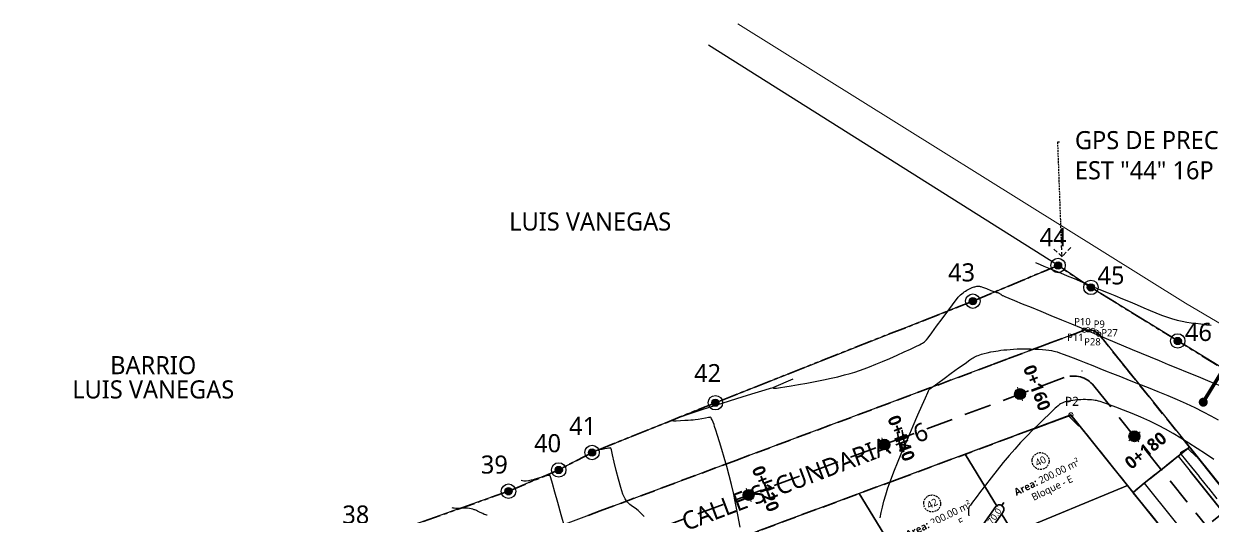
# Model space of a CAD drawing. Header units: millimetres. Extents: x 86 to 591881, y 99 to 1307229.
# Drawn here: x 590627.7 to 590791.8, y 1307161 to 1307229 of the extents above; entities that cross this region are included whole.
import ezdxf
from ezdxf import colors
from ezdxf.entities.mleader import LeaderData, LeaderLine
from ezdxf.enums import TextEntityAlignment as Align
from ezdxf.math import Vec2, Vec3

# ---------------------------------------------------------------- set-up
doc = ezdxf.new("R2010")
doc.units = ezdxf.units.MM
for name, pattern in [('CENTER2', [1.125, 0.75, -0.125, 0.125, -0.125]), ('DASHDOT', [1, 0.5, -0.25, 0, -0.25]), ('DASHED', [0.75, 0.5, -0.25]), ('DASHED2', [0.375, 0.25, -0.125]), ('HIDDEN', [0.375, 0.25, -0.125]), ('PHANTOM', [2.5, 1.25, -0.25, 0.25, -0.25, 0.25, -0.25])]:
    doc.linetypes.add(name, pattern=pattern)
for name, color, linetype in [('0_BLOQUES CARRETERA', 7, 'Continuous'), ('_BREAKLINES CORRIDOR', 7, 'Continuous'), ('_MOJONES', 1, 'Continuous'), ('_PUNTOS TOPOGRAFICOS', 1, 'Continuous'), ('C-PROP-LINE', 230, 'Continuous'), ('C-PROP-TEXT', 92, 'Continuous'), ('C-ROAD', 7, 'Continuous'), ('C-ROAD-CORR-BNDY', 1, 'CENTER2'), ('C-ROAD-MARK', 212, 'Continuous'), ('C-ROAD-SAMP-TEXT', 11, 'Continuous'), ('C-ROAD-STAN-MAJR', 11, 'Continuous'), ('C-TINN-BNDY', 110, 'Continuous'), ('C-TOPO-MAJR', 9, 'Continuous'), ('C-TOPO-MINR', 8, 'Continuous'), ('C-TOPO-MINR-N', 11, 'Continuous'), ('Perimetro', 7, 'Continuous'), ('Plano', 7, 'Continuous')]:
    doc.layers.add(name, color=color, linetype=linetype)
for name, color, linetype, lineweight in [('_BLOQUES', 9, 'Continuous', 20), ('_BORDILLOS Y CUNETAS', 252, 'Continuous', 20), ('_TEXTO', 3, 'Continuous', 25), ('COTAS', 40, 'Continuous', 5), ('CUADROS', 9, 'Continuous', 20)]:
    doc.layers.add(name, color=color, linetype=linetype, lineweight=lineweight)
doc.styles.add('COTAS', font='arial.ttf')
doc.styles.add('ST - ETIQUETAS', font='', dxfattribs={"height": 2.5})
doc.styles.get("Standard").update_dxf_attribs({"font": 'simplex.shx'})
doc.styles.get('ST - ETIQUETAS').set_extended_font_data('Roboto Thin')
doc.dimstyles.new('GenAng', dxfattribs={"dimscale": 0.5, "dimtxt": 2.5, "dimasz": 1.25, "dimexe": 0.18, "dimexo": 0.0625, "dimgap": 0.25, "dimtad": 0, "dimzin": 3, "dimdsep": 46, "dimtxsty": 'COTAS', "dimcen": 0.09, "dimse1": 1, "dimse2": 1, "dimaunit": 1, "dimadec": 3, "dimazin": 0, "dimtfac": 1, "dimtofl": 0, "dimtmove": 2, "dimatfit": 3, "dimfxl": 1, "dimtolj": 1, "dimtzin": 1, "dimarcsym": 0})

# ---------------------------------------------------------------- blocks, each defined once
blk = doc.blocks.new('_Open90')
at = {"color": 0, "linetype": 'ByBlock', "lineweight": -2}
for p, q in [((0, 0), (-1, 0)), ((-0.5, 0.5), (0, 0)), ((0, 0), (-0.5, -0.5))]:
    blk.add_line(p, q, dxfattribs=at)
blk = doc.blocks.new('*X1')
for p, q in [((69.629, 22.969), (69.871, 22.969)), ((69.5, 22.75), (70, 22.75)), ((69.502, 22.781), (69.998, 22.781)), ((69.502, 22.719), (69.998, 22.719)), ((69.508, 22.812), (69.992, 22.812)), ((69.508, 22.688), (69.992, 22.688)), ((69.518, 22.844), (69.982, 22.844)), ((69.518, 22.656), (69.982, 22.656)), ((69.533, 22.875), (69.967, 22.875)), ((69.533, 22.625), (69.967, 22.625)), ((69.555, 22.906), (69.945, 22.906)), ((69.555, 22.594), (69.945, 22.594)), ((69.585, 22.938), (69.915, 22.938)), ((69.585, 22.562), (69.915, 22.562)), ((69.629, 22.531), (69.871, 22.531))]:
    blk.add_line(p, q)
blk = doc.blocks.new('Drill Hole')
at = {"color": 0, "linetype": 'ByBlock', "lineweight": -2}
for radius in [0.05, 0.025]:
    blk.add_circle((0, 0), radius, dxfattribs=at)
at = {"color": 0, "linetype": 'ByBlock', "lineweight": -2, "xscale": 0.1000000000000227, "yscale": 0.1000000000000227, "zscale": 0.1000000000000227}
blk.add_blockref('*X1', (-6.975, -2.275), dxfattribs=at)
blk = doc.blocks.new('*U51', base_point=(590555.4584, 1307117.894, 460.616))
at = {"layer": '_PUNTOS TOPOGRAFICOS', "color": 2, "linetype": 'ByBlock', "lineweight": -2, "xscale": 20, "yscale": 20, "zscale": 20}
blk.add_blockref('Drill Hole', (590555.4584, 1307117.894, 460.616), dxfattribs=at)
blk = doc.blocks.new('*U83', base_point=(590706.2319, 1307169.71, 456.992))
at = {"layer": '_PUNTOS TOPOGRAFICOS', "color": 2, "linetype": 'ByBlock', "lineweight": -2, "xscale": 20, "yscale": 20, "zscale": 20}
blk.add_blockref('Drill Hole', (590706.2319, 1307169.71, 456.992), dxfattribs=at)
blk = doc.blocks.new('*U84', base_point=(590701.6334, 1307167.294, 457.227))
at = {"layer": '_PUNTOS TOPOGRAFICOS', "color": 2, "linetype": 'ByBlock', "lineweight": -2, "xscale": 20, "yscale": 20, "zscale": 20}
blk.add_blockref('Drill Hole', (590701.6334, 1307167.294, 457.227), dxfattribs=at)
blk = doc.blocks.new('*U87', base_point=(590694.6891, 1307164.347, 457.331))
at = {"layer": '_PUNTOS TOPOGRAFICOS', "color": 2, "linetype": 'ByBlock', "lineweight": -2, "xscale": 20, "yscale": 20, "zscale": 20}
blk.add_blockref('Drill Hole', (590694.6891, 1307164.347, 457.331), dxfattribs=at)
blk = doc.blocks.new('*U161', base_point=(590787.1502, 1307185.124, 456.97))
at = {"layer": '_PUNTOS TOPOGRAFICOS', "color": 2, "linetype": 'ByBlock', "lineweight": -2, "xscale": 20, "yscale": 20, "zscale": 20}
blk.add_blockref('Drill Hole', (590787.1502, 1307185.124, 456.97), dxfattribs=at)
blk = doc.blocks.new('*U162', base_point=(590775.1596, 1307192.53, 457.08))
at = {"layer": '_PUNTOS TOPOGRAFICOS', "color": 2, "linetype": 'ByBlock', "lineweight": -2, "xscale": 20, "yscale": 20, "zscale": 20}
blk.add_blockref('Drill Hole', (590775.1596, 1307192.53, 457.08), dxfattribs=at)
blk = doc.blocks.new('*U164', base_point=(590758.8437, 1307190.632, 456.635))
at = {"layer": '_PUNTOS TOPOGRAFICOS', "color": 2, "linetype": 'ByBlock', "lineweight": -2, "xscale": 20, "yscale": 20, "zscale": 20}
blk.add_blockref('Drill Hole', (590758.8437, 1307190.632, 456.635), dxfattribs=at)
blk = doc.blocks.new('*U171', base_point=(590770.61, 1307195.56, 457.11))
at = {"layer": '_PUNTOS TOPOGRAFICOS', "color": 2, "linetype": 'ByBlock', "lineweight": -2, "xscale": 20, "yscale": 20, "zscale": 20}
blk.add_blockref('Drill Hole', (590770.61, 1307195.56, 457.11), dxfattribs=at)
blk = doc.blocks.new('POINT INTERS')
at = {"layer": '0_BLOQUES CARRETERA', "linetype": 'DASHDOT', "lineweight": 5}
h = blk.add_hatch(color=244, dxfattribs=at)
h.dxf.hatch_style = 1
h.set_gradient(color1=(153, 27, 30), color2=(248, 153, 30), name='INVSPHERICAL')
h.paths.add_polyline_path([(0.6, 0, 1), (-0.6, 0, 1)])
blk.add_circle((0, 0), 0.574, dxfattribs=at)
blk = doc.blocks.new('MARCA ESTACION')
h = blk.add_hatch(color=7)
h.dxf.hatch_style = 1
h.paths.add_polyline_path([(-3, 0), (0, 0), (0, 3, 0.414214)])
h.paths.add_polyline_path([(3, 0), (0, 0), (0, -3, 0.414214)])
at = {"true_color": 0xffffff}
h = blk.add_hatch(color=7, dxfattribs=at)
h.dxf.hatch_style = 1
h.paths.add_polyline_path([(0, 3), (0, 0), (3, 0, 0.414214)])
h.paths.add_polyline_path([(0, 0), (-3, 0, 0.414214), (0, -3)])
at = {"color": 7, "lineweight": 20}
for points in [[(-4, 0), (4, 0)], [(0, 4), (0, -4)]]:
    blk.add_lwpolyline(points, dxfattribs=at)
at = {"color": 7}
blk.add_circle((0, 0), 3, dxfattribs=at)

msp = doc.modelspace()

# ---------------------------------------------------------------- hatches: boundary and pattern name
at = {"layer": '_MOJONES'}
h = msp.add_hatch(color=5, dxfattribs=at)
h.dxf.hatch_style = 1
h.paths.add_polyline_path([(590770.41, 1307196.02, 0.297664), (590770.11, 1307195.56, 0.541231), (590770.81, 1307195.1), (590770.61, 1307195.56)])
h.paths.add_polyline_path([(590770.41, 1307196.02), (590770.61, 1307195.56), (590771.08, 1307195.73, 0.43503)])
h.paths.add_polyline_path([(590771.11, 1307195.56, 0.085961), (590771.08, 1307195.73), (590770.61, 1307195.56), (590770.81, 1307195.1, 0.297664)])
h = msp.add_hatch(color=5, dxfattribs=at)
h.dxf.hatch_style = 1
h.paths.add_polyline_path([(590774.96, 1307192.99, 0.297664), (590774.66, 1307192.53, 0.541231), (590775.36, 1307192.07), (590775.16, 1307192.53)])
h.paths.add_polyline_path([(590774.96, 1307192.99), (590775.16, 1307192.53), (590775.63, 1307192.7, 0.43503)])
h.paths.add_polyline_path([(590775.66, 1307192.53, 0.085961), (590775.63, 1307192.7), (590775.16, 1307192.53), (590775.36, 1307192.07, 0.297664)])
h = msp.add_hatch(color=5, dxfattribs=at)
h.dxf.hatch_style = 1
h.paths.add_polyline_path([(590758.64, 1307191.09, 0.297664), (590758.34, 1307190.63, 0.541231), (590759.04, 1307190.17), (590758.84, 1307190.63)])
h.paths.add_polyline_path([(590758.64, 1307191.09), (590758.84, 1307190.63), (590759.31, 1307190.8, 0.43503)])
h.paths.add_polyline_path([(590759.34, 1307190.63, 0.085961), (590759.31, 1307190.8), (590758.84, 1307190.63), (590759.04, 1307190.17, 0.297664)])
h = msp.add_hatch(color=5, dxfattribs=at)
h.dxf.hatch_style = 1
h.paths.add_polyline_path([(590786.95, 1307185.58, 0.297664), (590786.65, 1307185.12, 0.541231), (590787.35, 1307184.67), (590787.15, 1307185.12)])
h.paths.add_polyline_path([(590786.95, 1307185.58), (590787.15, 1307185.12), (590787.62, 1307185.29, 0.43503)])
h.paths.add_polyline_path([(590787.65, 1307185.12, 0.085961), (590787.62, 1307185.29), (590787.15, 1307185.12), (590787.35, 1307184.67, 0.297664)])
h = msp.add_hatch(color=5, dxfattribs=at)
h.dxf.hatch_style = 1
h.paths.add_polyline_path([(590723.07, 1307177.05, 0.297664), (590722.77, 1307176.59, 0.541231), (590723.47, 1307176.13), (590723.27, 1307176.59)])
h.paths.add_polyline_path([(590723.07, 1307177.05), (590723.27, 1307176.59), (590723.74, 1307176.76, 0.43503)])
h.paths.add_polyline_path([(590723.77, 1307176.59, 0.085961), (590723.74, 1307176.76), (590723.27, 1307176.59), (590723.47, 1307176.13, 0.297664)])
h = msp.add_hatch(color=5, dxfattribs=at)
h.dxf.hatch_style = 1
h.paths.add_polyline_path([(590706.03, 1307170.17, 0.297664), (590705.73, 1307169.71, 0.541231), (590706.43, 1307169.25), (590706.23, 1307169.71)])
h.paths.add_polyline_path([(590706.03, 1307170.17), (590706.23, 1307169.71), (590706.7, 1307169.88, 0.43503)])
h.paths.add_polyline_path([(590706.73, 1307169.71, 0.085961), (590706.7, 1307169.88), (590706.23, 1307169.71), (590706.43, 1307169.25, 0.297664)])
h = msp.add_hatch(color=5, dxfattribs=at)
h.dxf.hatch_style = 1
h.paths.add_polyline_path([(590701.43, 1307167.75, 0.297664), (590701.13, 1307167.29, 0.541231), (590701.83, 1307166.84), (590701.63, 1307167.29)])
h.paths.add_polyline_path([(590701.43, 1307167.75), (590701.63, 1307167.29), (590702.1, 1307167.46, 0.43503)])
h.paths.add_polyline_path([(590702.13, 1307167.29, 0.085961), (590702.1, 1307167.46), (590701.63, 1307167.29), (590701.83, 1307166.84, 0.297664)])
h = msp.add_hatch(color=5, dxfattribs=at)
h.dxf.hatch_style = 1
h.paths.add_polyline_path([(590694.49, 1307164.8, 0.297664), (590694.19, 1307164.35, 0.541231), (590694.89, 1307163.89), (590694.69, 1307164.35)])
h.paths.add_polyline_path([(590694.49, 1307164.8), (590694.69, 1307164.35), (590695.16, 1307164.51, 0.43503)])
h.paths.add_polyline_path([(590695.19, 1307164.35, 0.085961), (590695.16, 1307164.51), (590694.69, 1307164.35), (590694.89, 1307163.89, 0.297664)])

# ---------------------------------------------------------------- linework, layer by layer
at = {"layer": '_BLOQUES', "flags": 128}
msp.add_lwpolyline([(590772.39, 1307174.89), (590787.62, 1307155.89), (590705.19, 1307117.29), (590690.73, 1307144.59)], dxfattribs=at)
at = {"layer": '_BREAKLINES CORRIDOR', "flags": 128}
for points in [[(590613.01, 1307121.08), (590613.95, 1307121.44), (590613.5, 1307123.36), (590613.53, 1307125.33), (590614.04, 1307127.23), (590614.86, 1307128.75), (590615.8, 1307129.89), (590617.36, 1307131.1), (590618.93, 1307131.81), (590620.62, 1307132.18), (590622.1, 1307132.2), (590623.51, 1307132.08), (590625.06, 1307132.05), (590627.39, 1307132.25), (590629.3, 1307132.61), (590631.53, 1307133.3), (590774.23, 1307186.6)], [(590774.23, 1307186.6), (590774.74, 1307186.68), (590775.44, 1307186.57), (590775.87, 1307186.36), (590776.24, 1307186.06), (590795.67, 1307161.85)], [(590690.73, 1307144.59), (590690.73, 1307144.59), (590772.39, 1307174.89), (590787.62, 1307155.89)]]:
    msp.add_lwpolyline(points, dxfattribs=at)
at = {"layer": 'C-PROP-LINE', "color": 242, "linetype": 'PHANTOM', "lineweight": 30, "ltscale": 2}
for points in [[(590770.61, 1307195.56, 0), (590758.84, 1307190.63, 0), (590723.27, 1307176.59, 0), (590706.23, 1307169.71, 0), (590701.63, 1307167.29, 0), (590694.69, 1307164.35, 0), (590675.33, 1307157.47, 0), (590657.48, 1307151.49, 0), (590649.9, 1307149.16, 0), (590644.43, 1307147.3, 0), (590626.46, 1307141.01, 0), (590607.65, 1307135.1, 0), (590589.28, 1307128.8, 0), (590569.91, 1307123.06, 0), (590555.46, 1307117.89, 0), (590558.14, 1307111.78, 0), (590566.25, 1307095.47, 0), (590568.28, 1307091.7, 0), (590572.46, 1307083.74, 0), (590579.2, 1307069.2, 0), (590585.24, 1307057.75, 0), (590599.68, 1307029.14, 0), (590607.38, 1307013.69, 0)], [(590801.16, 1307176.59, 0), (590787.15, 1307185.12, 0), (590775.16, 1307192.53, 0), (590770.61, 1307195.56, 0)]]:
    msp.add_polyline3d(points, dxfattribs=at)
at = {"layer": 'C-PROP-LINE', "color": 4, "linetype": 'Continuous', "lineweight": 25}
for points in [[(590801.16, 1307176.59, 0), (590787.15, 1307185.12, 0), (590775.16, 1307192.53, 0), (590770.61, 1307195.56, 0), (590758.84, 1307190.63, 0), (590723.27, 1307176.59, 0), (590706.23, 1307169.71, 0), (590701.63, 1307167.29, 0), (590694.69, 1307164.35, 0), (590675.33, 1307157.47, 0), (590657.48, 1307151.49, 0), (590649.9, 1307149.16, 0), (590644.43, 1307147.3, 0), (590626.46, 1307141.01, 0)], [(590627.39, 1307132.25, 0), (590629.3, 1307132.61, 0), (590631.53, 1307133.3, 0), (590774.23, 1307186.6, 0)], [(590774.23, 1307186.6, 0), (590774.74, 1307186.68, 0), (590775.44, 1307186.57, 0), (590775.87, 1307186.36, 0), (590776.24, 1307186.06, 0), (590795.67, 1307161.85, 0)], [(590690.73, 1307144.59, 0), (590772.39, 1307174.89, 0), (590787.62, 1307155.89, 0), (590705.19, 1307117.29, 0), (590690.73, 1307144.59, 0)], [(590772.39, 1307174.89, 0), (590757.78, 1307169.47, 0), (590764.41, 1307158.59, 0), (590780.22, 1307165.16, 0), (590772.39, 1307174.89, 0)], [(590757.78, 1307169.47, 0), (590743.12, 1307164.03, 0), (590750.11, 1307152.64, 0), (590764.41, 1307158.59, 0), (590757.78, 1307169.47, 0)], [(590743.12, 1307164.03, 0), (590729.1, 1307158.83, 0), (590736.43, 1307146.96, 0), (590750.11, 1307152.64, 0), (590743.12, 1307164.03, 0)], [(590780.22, 1307165.16, 0), (590764.41, 1307158.59, 0), (590770.87, 1307148.04, 0), (590787.62, 1307155.89, 0), (590780.22, 1307165.16, 0)]]:
    msp.add_polyline3d(points, dxfattribs=at)
at = {"layer": 'C-PROP-TEXT', "color": 12, "linetype": 'DASHED2', "lineweight": 25, "extrusion": (0, 0, -1)}
for centre, start, end in [((-590768.2, 1307168.52), 6.8915, 186.8915), ((-590768.2, 1307168.52), 186.8915, 6.8915), ((-590753.22, 1307162.66), 6.4941, 186.4941), ((-590753.22, 1307162.66), 186.4941, 6.4941)]:
    msp.add_arc(centre, 1.17, start, end, dxfattribs=at)
at = {"layer": 'C-ROAD', "color": 3, "linetype": 'HIDDEN', "lineweight": 35, "ltscale": 15, "flags": 128}
msp.add_lwpolyline([(590775.56, 1307178.93, 0.323351), (590771.48, 1307180.05)], format="xyb", dxfattribs=at)
at = {"layer": 'C-ROAD', "color": 2, "linetype": 'HIDDEN', "lineweight": 35, "ltscale": 15, "flags": 128}
for points in [[(590615.41, 1307121.98), (590771.48, 1307180.05)], [(590775.56, 1307178.93), (590796.79, 1307152.46)]]:
    msp.add_lwpolyline(points, dxfattribs=at)
at = {"layer": 'C-ROAD', "color": 7, "linetype": 'Continuous', "lineweight": -3, "flags": 128}
for points in [[(590787.2, 1307169.21), (590799.13, 1307154.33)], [(590795.14, 1307159.31), (590788.88, 1307167.11)], [(590782.52, 1307165.46), (590794.45, 1307150.58)]]:
    msp.add_lwpolyline(points, dxfattribs=at)
at = {"layer": 'C-ROAD-CORR-BNDY', "color": 166, "linetype": 'DASHED', "lineweight": 30, "ltscale": 4}
msp.add_lwpolyline([(590729.66, 1307159.03), (590748.41, 1307165.99), (590765.07, 1307172.17), (590767.16, 1307172.95), (590772.05, 1307174.76), (590774.27, 1307172.54), (590772.49, 1307174.76), (590772.47, 1307174.78), (590772.46, 1307174.8), (590772.46, 1307174.81), (590772.46, 1307174.81), (590772.38, 1307174.9), (590772.24, 1307174.83), (590772.23, 1307174.83), (590772.19, 1307174.81), (590772.19, 1307174.81), (590772.13, 1307174.79), (590772.02, 1307174.75), (590771.81, 1307174.67), (590771.77, 1307174.66), (590768.91, 1307173.6), (590769.11, 1307173.67), (590769.98, 1307174), (590772.39, 1307174.89), (590772.62, 1307174.61), (590777.26, 1307168.82), (590780.97, 1307164.19), (590788.77, 1307170.45), (590785.06, 1307175.07), (590780.41, 1307180.86), (590780.19, 1307181.14), (590779.68, 1307181.77), (590779.5, 1307182), (590779.46, 1307182.06), (590776.88, 1307185.26), (590776.79, 1307185.38), (590776.24, 1307186.06), (590775.87, 1307186.36), (590775.64, 1307186.47), (590775.63, 1307186.48), (590775.47, 1307186.56), (590775.44, 1307186.57), (590774.74, 1307186.68), (590774.24, 1307186.6), (590774.23, 1307186.6), (590774.22, 1307186.59), (590774.12, 1307186.56), (590774, 1307186.51), (590769.67, 1307184.89), (590768.45, 1307184.44), (590763.56, 1307182.61), (590761.48, 1307181.83), (590744.83, 1307175.61), (590726.09, 1307168.62), (590707.36, 1307161.62), (590705.71, 1307161)], dxfattribs=at)
msp.add_lwpolyline([(590780.97, 1307164.19), (590781.01, 1307164.14), (590782.26, 1307162.58), (590782.64, 1307162.11), (590782.64, 1307162.11), (590783.52, 1307161.02), (590784.77, 1307159.46), (590786.02, 1307157.9), (590787.23, 1307156.39), (590795.03, 1307162.65), (590793.82, 1307164.15), (590792.57, 1307165.71), (590791.32, 1307167.27), (590790.44, 1307168.36), (590790.44, 1307168.37), (590790.07, 1307168.83), (590788.81, 1307170.39), (590788.77, 1307170.45)], close=True, dxfattribs=at)
at = {"layer": 'C-TINN-BNDY', "color": 110, "linetype": 'Continuous', "lineweight": -3}
msp.add_polyline3d([(590783.52, 1307161.02, 456.19), (590782.64, 1307162.11, 456.2), (590782.64, 1307162.11, 456.2), (590782.26, 1307162.58, 456.2), (590781.01, 1307164.14, 456.21), (590780.97, 1307164.19, 457.06), (590777.26, 1307168.82, 457.08), (590774.27, 1307172.54, 457.15), (590774.27, 1307172.54, 456.95), (590772.62, 1307174.61, 457.1), (590772.49, 1307174.76, 457.1), (590772.47, 1307174.78, 457.1), (590772.46, 1307174.8, 457.1), (590772.46, 1307174.8, 457.1), (590772.46, 1307174.81, 457.1), (590772.39, 1307174.89, 457.1), (590772.24, 1307174.83, 457.1), (590772.23, 1307174.83, 457.1), (590772.19, 1307174.81, 457.1), (590772.19, 1307174.81, 457.1), (590772.13, 1307174.79, 457.1), (590772.05, 1307174.76, 457.11), (590772.05, 1307174.76, 457.11), (590772.05, 1307174.76, 457.11), (590772.02, 1307174.75, 457.1), (590771.81, 1307174.67, 457.1), (590771.77, 1307174.66, 457.1), (590769.98, 1307174, 456.94), (590769.98, 1307174, 457.14), (590769.11, 1307173.67, 457.15), (590768.91, 1307173.6, 457.15), (590767.16, 1307172.95, 457.13), (590765.07, 1307172.17, 457.14), (590748.41, 1307165.99, 457.24), (590729.66, 1307159.03, 457.51)], dxfattribs=at)
at = {"layer": 'C-TOPO-MAJR', "color": 40, "linetype": 'Continuous', "lineweight": -3}
for points, elevation in [([(590767.48, 1307195.95), (590767.59, 1307195.91), (590767.8, 1307195.82), (590768.15, 1307195.68), (590768.65, 1307195.47), (590769.34, 1307195.19), (590770.11, 1307194.87), (590770.95, 1307194.53), (590771.86, 1307194.15), (590772.84, 1307193.75), (590773.69, 1307193.4), (590774.47, 1307193.07), (590775.21, 1307192.76), (590775.95, 1307192.44), (590776.72, 1307192.12), (590777.54, 1307191.78), (590778.46, 1307191.39), (590779.5, 1307190.97), (590780.57, 1307190.52), (590781.56, 1307190.1), (590782.48, 1307189.7), (590783.34, 1307189.33), (590784.14, 1307189), (590784.89, 1307188.7), (590785.6, 1307188.44), (590786.28, 1307188.23), (590787.08, 1307188.01), (590787.77, 1307187.85), (590788.39, 1307187.74), (590789, 1307187.65), (590789.64, 1307187.57), (590790.36, 1307187.47), (590791.11, 1307187.37), (590791.79, 1307187.29)], 457), ([(590746.04, 1307160.68), (590746.19, 1307161.41), (590746.36, 1307162.16), (590746.56, 1307162.96), (590746.81, 1307163.84), (590747.11, 1307164.83), (590747.45, 1307165.78), (590747.93, 1307167.02), (590748.52, 1307168.49), (590749.19, 1307170.09), (590749.89, 1307171.75), (590750.6, 1307173.38), (590751.26, 1307174.9), (590751.84, 1307176.23), (590752.3, 1307177.28), (590752.61, 1307177.98), (590752.72, 1307178.24), (590752.77, 1307178.32), (590752.82, 1307178.4), (590752.92, 1307178.49), (590753.09, 1307178.64), (590753.36, 1307178.84), (590754, 1307179.3), (590754.87, 1307179.94), (590755.87, 1307180.66), (590756.88, 1307181.39), (590757.76, 1307182.03), (590758.42, 1307182.5), (590758.71, 1307182.71), (590758.88, 1307182.81), (590759.02, 1307182.89), (590759.2, 1307182.97), (590759.39, 1307183.06), (590759.57, 1307183.13), (590759.8, 1307183.21), (590760.06, 1307183.29), (590760.41, 1307183.39), (590760.84, 1307183.49), (590761.33, 1307183.6), (590761.7, 1307183.68), (590762.03, 1307183.73), (590762.35, 1307183.78), (590762.71, 1307183.83), (590763.14, 1307183.88), (590763.56, 1307183.92), (590763.99, 1307183.95), (590764.46, 1307183.99), (590764.96, 1307184.02), (590765.5, 1307184.03), (590766.1, 1307184.04), (590766.8, 1307184.04), (590767.43, 1307184.01), (590767.98, 1307183.98), (590768.47, 1307183.94), (590768.91, 1307183.89), (590769.36, 1307183.84), (590769.71, 1307183.79), (590770.05, 1307183.72), (590770.48, 1307183.61), (590770.82, 1307183.5), (590771.32, 1307183.32), (590771.95, 1307183.07), (590772.7, 1307182.78), (590773.54, 1307182.45), (590774.45, 1307182.09), (590775.4, 1307181.71), (590776.38, 1307181.32), (590777.18, 1307181), (590778.14, 1307180.62), (590779.24, 1307180.19), (590780.45, 1307179.72), (590781.73, 1307179.22), (590783.06, 1307178.68), (590784.42, 1307178.13), (590785.77, 1307177.57), (590787.08, 1307177.01), (590788.33, 1307176.46), (590789.49, 1307175.92), (590790.65, 1307175.34), (590791.73, 1307174.78), (590792.75, 1307174.23)], 456.5), ([(590713.45, 1307160.85), (590713.03, 1307161.28), (590712.59, 1307161.7), (590712.19, 1307162), (590711.82, 1307162.26), (590711.47, 1307162.52), (590711.13, 1307162.86), (590710.79, 1307163.32), (590710.51, 1307163.94), (590710.2, 1307164.88), (590709.88, 1307166.02), (590709.57, 1307167.23), (590709.28, 1307168.39), (590709.06, 1307169.37), (590708.9, 1307170.06), (590708.84, 1307170.31), (590708.78, 1307170.34), (590708.68, 1307170.32), (590708.52, 1307170.3), (590708.33, 1307170.26), (590708.01, 1307170.2), (590707.64, 1307170.13), (590707.31, 1307170.07), (590707.04, 1307170.02), (590706.83, 1307169.99)], 457), ([(590691.73, 1307161.02), (590691.68, 1307161.03), (590691.57, 1307161.07), (590691.35, 1307161.15), (590691.13, 1307161.26), (590690.77, 1307161.43), (590690.43, 1307161.59), (590690.26, 1307161.68), (590690.16, 1307161.72), (590690.06, 1307161.76), (590689.95, 1307161.8), (590689.77, 1307161.85), (590689.55, 1307161.91), (590689.29, 1307161.96), (590689.04, 1307162), (590688.9, 1307162.02), (590688.8, 1307162.03), (590688.7, 1307162.03), (590688.58, 1307162.02), (590688.38, 1307162), (590688.11, 1307161.98), (590687.72, 1307161.97), (590687.4, 1307161.97), (590687.2, 1307162), (590687.04, 1307162.03), (590686.92, 1307162.06)], 457.5)]:
    msp.add_lwpolyline(points, dxfattribs=dict(at, elevation=elevation))
at = {"layer": 'C-TOPO-MINR', "color": 44, "linetype": 'Continuous', "lineweight": -3}
for points, elevation in [([(590726.72, 1307159.38), (590726.39, 1307161.09), (590726.06, 1307162.69), (590725.76, 1307164.12), (590725.49, 1307165.28), (590725.18, 1307166.53), (590724.84, 1307167.78), (590724.5, 1307169), (590724.16, 1307170.14), (590723.85, 1307171.18), (590723.57, 1307172.07), (590723.34, 1307172.79), (590723.17, 1307173.3), (590723.09, 1307173.56), (590722.95, 1307173.91), (590722.83, 1307174.2), (590722.75, 1307174.36), (590722.69, 1307174.48), (590722.64, 1307174.55), (590722.55, 1307174.6), (590722.47, 1307174.56), (590722.31, 1307174.52), (590721.91, 1307174.44), (590721.39, 1307174.34), (590720.89, 1307174.25), (590720.5, 1307174.21), (590720.2, 1307174.18), (590719.9, 1307174.16), (590719.51, 1307174.15), (590719.04, 1307174.11), (590718.45, 1307174.06), (590717.87, 1307174.02), (590717.5, 1307174.03), (590717.31, 1307174.07), (590717.24, 1307174.12), (590717.23, 1307174.15), (590717.24, 1307174.17), (590717.34, 1307174.23), (590717.68, 1307174.38), (590718.44, 1307174.65), (590719.79, 1307175.11), (590721.46, 1307175.65), (590723.32, 1307176.25), (590725.24, 1307176.85), (590727.11, 1307177.43), (590728.78, 1307177.95), (590730.13, 1307178.36), (590730.9, 1307178.59), (590731.25, 1307178.7), (590731.36, 1307178.73), (590731.37, 1307178.73), (590731.37, 1307178.73), (590731.34, 1307178.71), (590731.28, 1307178.69), (590731.23, 1307178.66), (590731.29, 1307178.62), (590731.38, 1307178.59), (590731.5, 1307178.6), (590731.73, 1307178.61), (590732.01, 1307178.64), (590732.29, 1307178.68), (590732.88, 1307178.78), (590733.73, 1307178.92), (590734.75, 1307179.09), (590735.89, 1307179.29), (590737.07, 1307179.51), (590738.23, 1307179.74), (590739.29, 1307179.96), (590740.19, 1307180.18), (590741.11, 1307180.42), (590741.88, 1307180.63), (590742.54, 1307180.83), (590743.17, 1307181.04), (590743.83, 1307181.28), (590744.57, 1307181.56), (590745.46, 1307181.9), (590746.38, 1307182.27), (590747.37, 1307182.7), (590748.39, 1307183.15), (590749.36, 1307183.6), (590750.24, 1307184.01), (590750.96, 1307184.35), (590751.47, 1307184.6), (590751.7, 1307184.72), (590751.88, 1307184.82), (590752.03, 1307184.92), (590752.16, 1307185.02), (590752.31, 1307185.15), (590752.45, 1307185.29), (590752.67, 1307185.57), (590753.16, 1307186.23), (590753.84, 1307187.15), (590754.61, 1307188.19), (590755.38, 1307189.23), (590756.05, 1307190.14), (590756.54, 1307190.79), (590756.73, 1307191.06), (590756.82, 1307191.16), (590756.91, 1307191.26), (590757, 1307191.36), (590757.15, 1307191.5), (590757.34, 1307191.66), (590757.5, 1307191.8), (590757.65, 1307191.9), (590757.83, 1307192.02), (590758.02, 1307192.14), (590758.18, 1307192.23), (590758.37, 1307192.33), (590758.58, 1307192.43), (590758.77, 1307192.51), (590758.89, 1307192.55), (590759.02, 1307192.6), (590759.14, 1307192.63), (590759.27, 1307192.66), (590759.38, 1307192.68), (590759.49, 1307192.7), (590759.59, 1307192.7), (590759.69, 1307192.7), (590759.78, 1307192.69), (590759.86, 1307192.67), (590759.94, 1307192.65), (590760.18, 1307192.56), (590760.71, 1307192.36), (590761.35, 1307192.12), (590761.88, 1307191.92), (590762.1, 1307191.84), (590762.19, 1307191.83), (590762.28, 1307191.81), (590762.33, 1307191.79), (590762.38, 1307191.77), (590762.46, 1307191.74), (590762.54, 1307191.69), (590762.63, 1307191.64), (590762.69, 1307191.6), (590762.73, 1307191.57), (590762.77, 1307191.54), (590762.82, 1307191.48), (590762.9, 1307191.43), (590762.97, 1307191.39), (590763.07, 1307191.34), (590763.27, 1307191.25), (590763.8, 1307191.04), (590764.62, 1307190.7), (590765.66, 1307190.28), (590766.88, 1307189.78), (590768.22, 1307189.23), (590769.63, 1307188.64), (590771.07, 1307188.05), (590772.47, 1307187.48), (590773.79, 1307186.93), (590774.94, 1307186.45), (590776.1, 1307185.97), (590777.27, 1307185.47), (590778.46, 1307184.98), (590779.66, 1307184.47), (590780.87, 1307183.96), (590782.09, 1307183.45), (590783.32, 1307182.93), (590784.57, 1307182.41), (590785.83, 1307181.89), (590787.1, 1307181.36), (590788.47, 1307180.8), (590789.98, 1307180.19), (590791.58, 1307179.54), (590793.21, 1307178.89)], 456.75), ([(590731.37, 1307178.73), (590734.03, 1307179.88)], 456.75), ([(590792.15, 1307168.73), (590790.98, 1307169.5), (590789.83, 1307170.25), (590788.7, 1307170.98), (590787.59, 1307171.68), (590786.51, 1307172.33), (590785.48, 1307172.93), (590784.49, 1307173.45), (590783.29, 1307174.04), (590782.06, 1307174.59), (590780.84, 1307175.11), (590779.68, 1307175.57), (590778.62, 1307175.97), (590777.7, 1307176.31), (590776.96, 1307176.56), (590776.44, 1307176.74), (590776.19, 1307176.82), (590775.95, 1307176.88), (590775.75, 1307176.91), (590775.5, 1307176.94), (590775.23, 1307176.98), (590774.98, 1307176.99), (590774.68, 1307177), (590774.4, 1307177.01), (590774.09, 1307177.01), (590773.75, 1307177), (590773.36, 1307176.98), (590772.97, 1307176.94), (590772.64, 1307176.9), (590772.36, 1307176.86), (590772.12, 1307176.81), (590771.83, 1307176.75), (590771.59, 1307176.69), (590771.44, 1307176.64), (590771.29, 1307176.59), (590771.17, 1307176.53), (590771.06, 1307176.48), (590770.95, 1307176.41), (590770.83, 1307176.33), (590770.64, 1307176.17), (590770.41, 1307175.98), (590770.23, 1307175.82), (590769.87, 1307175.48), (590769.35, 1307174.98), (590768.7, 1307174.36), (590767.96, 1307173.64), (590767.15, 1307172.83), (590766.31, 1307171.96), (590765.45, 1307171.07), (590764.63, 1307170.16), (590763.87, 1307169.28), (590763.05, 1307168.3), (590762.22, 1307167.26), (590761.39, 1307166.22), (590760.61, 1307165.21), (590759.9, 1307164.29), (590759.29, 1307163.48), (590758.81, 1307162.85), (590758.5, 1307162.44), (590758.39, 1307162.28), (590758.34, 1307162.2), (590758.31, 1307162.13), (590758.29, 1307162.07), (590758.27, 1307162.01), (590758.26, 1307161.93), (590758.25, 1307161.85), (590758.25, 1307161.75), (590758.24, 1307161.65), (590758.24, 1307161.55), (590758.24, 1307161.38), (590758.25, 1307161.18), (590758.28, 1307160.93)], 456.25), ([(590702.46, 1307159.33), (590701.97, 1307161.1), (590701.5, 1307162.77), (590701.09, 1307164.24), (590700.76, 1307165.41), (590700.54, 1307166.19), (590700.46, 1307166.47), (590700.42, 1307166.53), (590700.33, 1307166.53), (590700.25, 1307166.53), (590700.18, 1307166.51), (590700.01, 1307166.48), (590699.81, 1307166.44), (590699.6, 1307166.38), (590699.31, 1307166.29), (590698.97, 1307166.19), (590698.66, 1307166.09), (590698.35, 1307166), (590698.1, 1307165.93), (590697.81, 1307165.86), (590697.44, 1307165.79), (590697.12, 1307165.74), (590696.99, 1307165.72), (590696.94, 1307165.73), (590696.83, 1307165.75), (590696.61, 1307165.79), (590696.43, 1307165.83)], 457.25)]:
    msp.add_lwpolyline(points, dxfattribs=dict(at, elevation=elevation))
at = {"layer": 'C-TOPO-MINR-N', "color": 11, "linetype": 'Continuous', "lineweight": -3, "elevation": 456}
msp.add_lwpolyline([(590792.5, 1307165.8), (590791.32, 1307167.27), (590791.29, 1307167.3), (590790.44, 1307168.36), (590790.44, 1307168.37), (590790.44, 1307168.37), (590790.44, 1307168.37), (590790.12, 1307168.77), (590790.06, 1307168.82), (590790.06, 1307168.83), (590788.83, 1307169.98), (590788.59, 1307170.21), (590788.55, 1307170.25), (590788.54, 1307170.26), (590787.53, 1307169.66), (590787.5, 1307169.64), (590787.6, 1307169.51), (590787.64, 1307169.46), (590787.64, 1307169.45), (590788.84, 1307167.95), (590788.88, 1307167.89), (590789.24, 1307167.44), (590789.26, 1307167.42), (590789.26, 1307167.42), (590789.26, 1307167.42), (590790.09, 1307166.38), (590790.13, 1307166.32), (590791.32, 1307164.85), (590791.38, 1307164.76), (590792.56, 1307163.3)], dxfattribs=at)
at = {"layer": 'COTAS'}
for centre in [(590770.61, 1307195.56), (590775.16, 1307192.53), (590758.84, 1307190.63), (590774.23, 1307186.6), (590774.74, 1307186.68), (590775.44, 1307186.57), (590775.87, 1307186.36), (590776.24, 1307186.06), (590787.15, 1307185.12), (590723.27, 1307176.59), (590772.39, 1307174.89), (590706.23, 1307169.71), (590701.63, 1307167.29), (590694.69, 1307164.35)]:
    msp.add_circle(centre, 0.3, dxfattribs=at)
at = {"layer": 'Plano', "lineweight": 13, "elevation": 457.49}
msp.add_lwpolyline([(590726.37, 1307228.98), (590788.24, 1307190.37), (590797.77, 1307184.75), (590817.73, 1307172.51), (590833.14, 1307163.04), (590844.45, 1307156.91), (590875.46, 1307138.91), (590883.27, 1307146.42), (590890.35, 1307153.19), (590909, 1307171.15)], dxfattribs=at)
at = {"layer": 'Plano'}
msp.add_lwpolyline([(590770.61, 1307195.56), (590722.32, 1307226.02)], dxfattribs=at)

# ---------------------------------------------------------------- block references
at = {"layer": '_MOJONES'}
for p in [(590770.61, 1307195.56, 457.11), (590775.16, 1307192.53), (590758.84, 1307190.63), (590787.15, 1307185.12, 456.97), (590723.27, 1307176.59), (590706.23, 1307169.71, 456.99), (590701.63, 1307167.29, 457.23), (590694.69, 1307164.35)]:
    msp.add_blockref('*U51', p, dxfattribs=at)
at = {"layer": '_PUNTOS TOPOGRAFICOS'}
for name, p in [('*U171', (590770.61, 1307195.56, 457.11)), ('*U162', (590775.16, 1307192.53, 457.08)), ('*U164', (590758.84, 1307190.63, 456.63)), ('*U161', (590787.15, 1307185.12, 456.97)), ('*U83', (590706.23, 1307169.71, 456.99)), ('*U84', (590701.63, 1307167.29, 457.23)), ('*U87', (590694.69, 1307164.35, 457.33))]:
    msp.add_blockref(name, p, dxfattribs=at)
at = {"layer": 'C-ROAD-MARK', "color": 18, "linetype": 'Continuous', "lineweight": 9, "xscale": 0.02615086839485391, "yscale": 0.02615086839485391, "zscale": 0.02615086839485391}
msp.add_blockref('POINT INTERS', (590773.92, 1307180.97), dxfattribs=at)
at = {"layer": 'C-ROAD-STAN-MAJR', "color": 11, "linetype": 'Continuous', "lineweight": -3}
for p, xscale, yscale, zscale, rotation in [((590765.36, 1307177.78), 0.25, 0.25, 0.25, 20.41045489216878), ((590746.62, 1307170.8), 0.25, 0.25, 0.25, 20.41045489216878), ((590781.16, 1307171.95), 0.2499999999999999, 0.2499999999999999, 0.2499999999999999, 308.7358628024659), ((590727.87, 1307163.83), 0.25, 0.25, 0.25, 20.41045489216878)]:
    msp.add_blockref('MARCA ESTACION', p, dxfattribs=dict(at, xscale=xscale, yscale=yscale, zscale=zscale, rotation=rotation))

# ---------------------------------------------------------------- texts
at = {"layer": '_TEXTO', "style": 'ST - ETIQUETAS'}
for s, p in [('LUIS VANEGAS', (590705.98, 1307200.39)), ('BARRIO', (590645.61, 1307180.53)), ('LUIS VANEGAS', (590645.61, 1307177.18))]:
    msp.add_text(s, height=2.5, dxfattribs=at).set_placement(p, align=Align.CENTER)
msp.add_text('CALLE SECUNDARIA # 6', height=2.5, rotation=20.8129, dxfattribs=at).set_placement((590736.07, 1307165.23), align=Align.CENTER)
at = {"layer": 'C-PROP-TEXT', "color": 92, "linetype": 'Continuous', "lineweight": -3, "char_height": 1, "attachment_point": 2, "rotation": 26, "style": 'ST - ETIQUETAS'}
for insert in [(590768.84, 1307166.75), (590753.86, 1307160.89)]:
    msp.add_mtext('{\\fRoboto Thin|b1|i0|c0|p2;\\C18;\\c0;Area:\\C0; \\fRoboto Thin|b0|i0|c0|p2;\\C178;\\c4980736;200.00 m²\\PBloque - E}', dxfattribs=dict(at, insert=insert))
at = {"layer": 'C-PROP-TEXT', "color": 2, "linetype": 'Continuous', "lineweight": -3, "char_height": 1, "attachment_point": 8, "rotation": 27, "style": 'ST - ETIQUETAS'}
for s, insert in [('{\\fRoboto Black|b0|i0|c0|p2;40}', (590768.43, 1307168.06)), ('{\\fRoboto Black|b0|i0|c0|p2;42}', (590753.45, 1307162.21))]:
    msp.add_mtext(s, dxfattribs=dict(at, insert=insert))
at = {"layer": 'C-ROAD-STAN-MAJR', "color": 7, "linetype": 'Continuous', "lineweight": -3, "char_height": 1.75, "attachment_point": 5}
for s, insert, rotation in [('{\\fRoboto Black|b1|i0|c0|p2;\\C18;\\c0;0+160}', (590767.7, 1307178.65), 290.4105), ('{\\fRoboto Black|b1|i0|c0|p2;\\C18;\\c0;0+140}', (590748.96, 1307171.68), 290.4105), ('{\\fRoboto Black|b1|i0|c0|p2;\\C18;\\c0;0+180}', (590782.72, 1307169.99), 38.7359), ('{\\fRoboto Black|b1|i0|c0|p2;\\C18;\\c0;0+120}', (590730.22, 1307164.7), 290.4105)]:
    msp.add_mtext(s, dxfattribs=dict(at, insert=insert, rotation=rotation))
at = {"layer": 'CUADROS', "style": 'ST - ETIQUETAS'}
for s, height, p in [('P10', 1, (590773.99, 1307187.8)), ('P9', 1, (590776.31, 1307187.46)), ('P11', 1, (590773.01, 1307185.64)), ('P28', 1, (590775.37, 1307185.01)), ('P27', 1, (590777.73, 1307186.26)), ('P2', 1.25, (590772.53, 1307176.78))]:
    msp.add_text(s, height=height, dxfattribs=at).set_placement(p, align=Align.MIDDLE_CENTER)
at = {"layer": 'Perimetro', "color": 3, "style": 'ST - ETIQUETAS'}
for s, p in [('44', (590768.07, 1307198.22)), ('43', (590755.42, 1307193.36)), ('45', (590776.07, 1307192.94)), ('46', (590788.15, 1307185.12, 456.97)), ('42', (590720.34, 1307179.43)), ('41', (590703.07, 1307172.13)), ('40', (590698.23, 1307169.74)), ('39', (590690.87, 1307166.79)), ('38', (590671.74, 1307159.88))]:
    msp.add_text(s, height=2.5, dxfattribs=at).set_placement(p)

# ---------------------------------------------------------------- leaders
at = {"layer": '_BORDILLOS Y CUNETAS'}
ml = msp.add_multileader_mtext('Standard', dxfattribs=at)
ml.set_content('GPS DE PRECISIÓN WGS 84 \\PEST "44" 16P 590,770.610 1,307,195.560', color=3, style='ST - ETIQUETAS')
ml.set_leader_properties(color=1, linetype='DASHED2')
ml.set_arrow_properties(name='OPEN90')
ml.build(insert=Vec2(0, 0))
ml.multileader.update_dxf_attribs({"text_right_attachment_type": 6, "dogleg_length": 0.36, "arrow_head_size": 2.5})
ctx = ml.context
ctx.base_point, ctx.char_height, ctx.arrow_head_size, ctx.plane_origin = Vec3(590770.94, 1307212.67), 2.5, 2.5, Vec3(590771.17, 1307196.77)
ctx.right_attachment = 6
notes = []
notes.append((ctx, [(0, (1, 1, 0), (590770.58, 1307212.67), (1, 0), 0.36, [(0, [(590771.17, 1307196.77)], 0, [])])]))
ctx.mtext.insert, ctx.mtext.flow_direction = Vec3(590772.94, 1307214.14), 5
at = {"layer": 'C-PROP-TEXT', "color": 1, "linetype": 'Continuous', "lineweight": -3}
msp.add_leader([(590790.68, 1307176.66), (590799.87, 1307191.79), (590801.12, 1307191.79)], dimstyle='GenAng', override={"dimscale": 1, "dimasz": 1.25, "dimclrd": 1, "dimldrblk": 'Dot', "dimlwd": 65535}, dxfattribs=at)
for ctx, leaders in notes:
    for number, flags, end, landing, length, lines in leaders:
        leader = LeaderData()
        leader.index, (leader.has_last_leader_line, leader.has_dogleg_vector, leader.attachment_direction) = number, flags
        leader.last_leader_point, leader.dogleg_vector, leader.dogleg_length = Vec3(end), Vec3(landing), length
        for number, points, colour, breaks in lines:
            line = LeaderLine()
            line.index, line.vertices, line.color, line.breaks = number, Vec3.list(points), colors.encode_raw_color(colour), breaks
            leader.lines.append(line)
        ctx.leaders.append(leader)

# ---------------------------------------------------------------- next in the draw order: texts
at = {"layer": 'C-ROAD-SAMP-TEXT', "color": 194, "linetype": 'Continuous', "lineweight": -3, "insert": (590762.51, 1307161.87), "char_height": 0.9, "width": 3.0417, "attachment_point": 6, "rotation": 55.3403, "bg_fill": 3, "box_fill_scale": 1.166667, "bg_fill_color": 256, "bg_fill_true_color": 13158600, "bg_fill_transparency": 0}
msp.add_mtext('{\\fFreestyle Script|b0|i0|c0|p66;\\C196;\\c8323135;0+170.0}', dxfattribs=at)

# ---------------------------------------------------------------- next in the draw order: linework, layer by layer
at = {"layer": 'C-ROAD-SAMP-TEXT', "color": 194, "linetype": 'Continuous', "lineweight": 30}
for p, q in [((590762, 1307162.22), (590760.29, 1307159.75)), ((590762.87, 1307162.36), (590762.84, 1307162.38)), ((590763.14, 1307162.78), (590762.85, 1307162.37)), ((590761.31, 1307159.04), (590763.02, 1307161.52))]:
    msp.add_line(p, q, dxfattribs=at)
for centre, start, end in [((590762.49, 1307161.88), 55.3403, 145.3403), ((590762.52, 1307161.86), 325.3403, 55.3403)]:
    msp.add_arc(centre, 0.6, start, end, dxfattribs=at)

doc.saveas('drawing.dxf')
